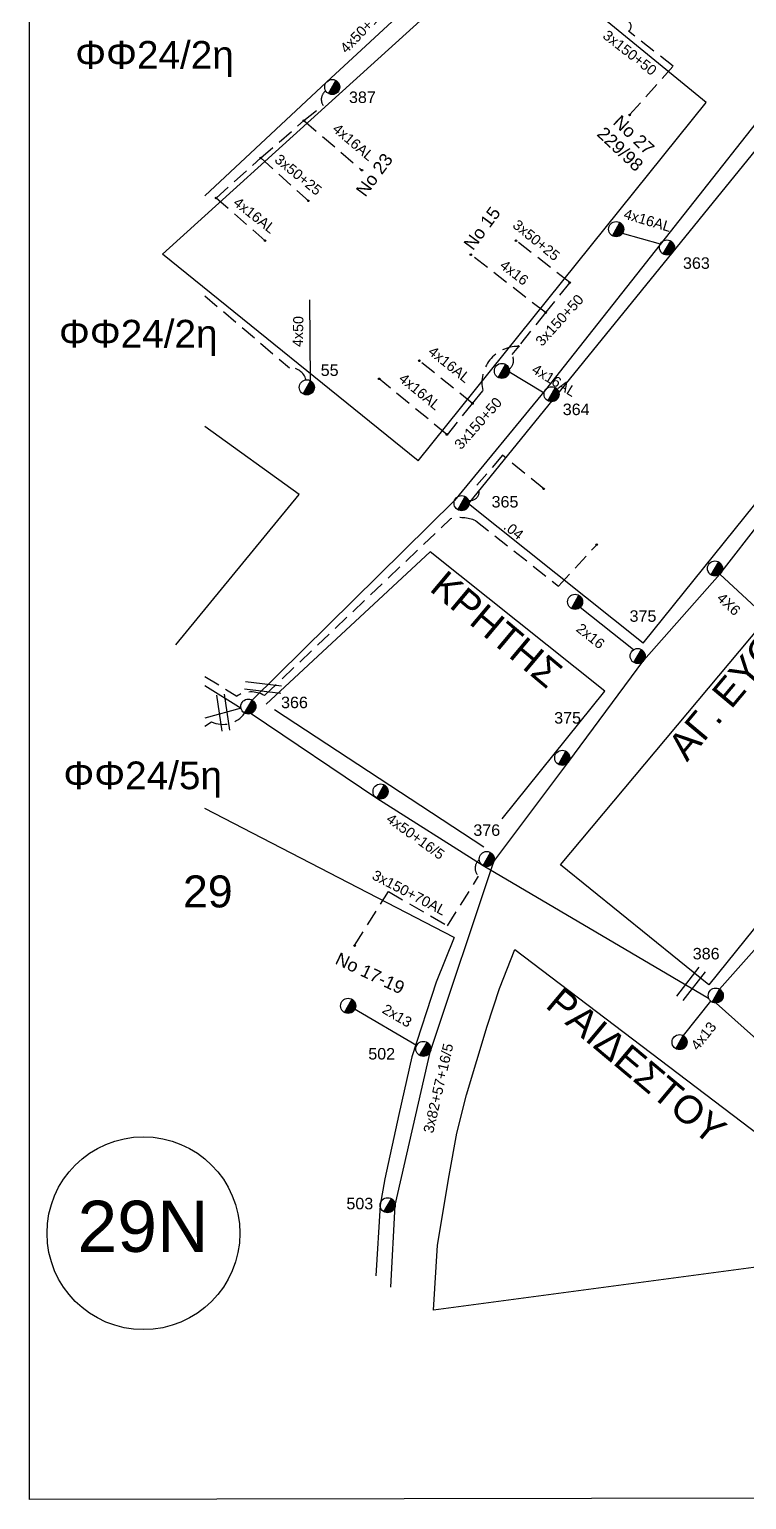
# Model space of a CAD drawing. Header units: millimetres. Extents: x 1421 to 7547, y 822 to 1873.
# Drawn here: x 5474.1 to 5586.3, y 822.2 to 1052.2 of the extents above; entities that cross this region are included whole.
import ezdxf
from ezdxf.enums import TextEntityAlignment as Align

# ---------------------------------------------------------------- set-up
doc = ezdxf.new("R2010")
doc.units = ezdxf.units.MM
doc.linetypes.add('DASHED', pattern=[19.05, 12.7, -6.35])
doc.layers.get('0').update_dxf_attribs({"lineweight": 30})
for name, color, linetype, lineweight in [('2x13', 7, 'Continuous', 30), ('2x16', 7, 'Continuous', 30), ('3x150+50', 7, 'Continuous', 30), ('3x50+25', 7, 'DASHED', 30), ('3x82+57+16_5', 7, 'Continuous', 30), ('4x13', 7, 'Continuous', 30), ('4x35', 1, 'DASHED', 30), ('4x50+13_5', 7, 'Continuous', 30), ('4x50+16_5', 7, 'Continuous', 30), ('PINAKIDA', 7, 'DASHED', 30), ('TEXT_ΚΑΛΩΔΙΩΝ', 7, 'Continuous', 30), ('Άγνωστο εναέριο καλώδιο', 7, 'Continuous', 30), ('Άγνωστο Υπόγειο Καλώδιο', 7, 'DASHED', 30), ('Γυμνά εναέρια ΧΤ (3Φ)   4x16AL', 7, 'Continuous', 30), ('Γυμνά εναέρια ΧΤ και ΦΟΠ (3Φ)   4x50+16AL', 7, 'Continuous', 30), ('Καλώδια ΧΤ   3x150+70AL', 7, 'DASHED', 30), ('Στύλος ΦΜ', 7, 'Continuous', 30), ('Στύλος ΦΜ @ 1', 7, 'Continuous', 30), ('ΣΥΝ.ΚΑΛ4Χ6', 7, 'YPARXSK3X70+54', 30), ('Συνδέσεις', 7, 'Continuous', 30), ('Τομή', 7, 'Continuous', 30), ('Υπόβαθρο ΔΕΗ', 7, 'Continuous', 30), ('Υπόγεια Καλώδια Δικτύου ΧΤ   .04', 7, 'DASHED', 30), ('Υπόγεια Καλώδια Δικτύου ΧΤ  4x16AL', 7, 'DASHED', 30)]:
    doc.layers.add(name, color=color, linetype=linetype, lineweight=lineweight)
doc.styles.add('arial', font='arial.ttf')
doc.styles.get("Standard").update_dxf_attribs({"font": 'arial.ttf'})
doc.linetypes.add('SYN_LINE', pattern='A,0.5,-0.0001,["/\\/\\/\\/",Standard,S=0.1,R=0,X=0,Y=-0.05],-0.25', length=0.7501)
doc.linetypes.add('YPARXSK3X70+54', pattern='A,2.5,[131,ltypeshp.shx,S=1,R=0,X=-9e-10,Y=0],-1e-11,[131,ltypeshp.shx,S=-1,R=180,X=2,Y=0],-4.1,[131,ltypeshp.shx,S=1,R=0,X=-0.1,Y=0],-1.9,2,0', length=10.5)

# ---------------------------------------------------------------- blocks, each defined once
blk = doc.blocks.new('ΥΠΑΡΧΩΝ ΤΣΙΜΕΝΤΕΝΙΟΣ ΣΤΥΛΟΣ')
at = {"layer": 'Στύλος ΦΜ'}
blk.add_hatch(color=7, dxfattribs=at).paths.add_polyline_path([(-1.29, -2.28, 0.574793), (2.62, 0, 0.268822), (1.3, 2.27)])
at = {"layer": 'Στύλος ΦΜ', "color": 7}
blk.add_line((-1.29, -2.28), (1.3, 2.27), dxfattribs=at)
blk.add_circle((0, 0), 2.62, dxfattribs=at)
at = {"layer": 'Στύλος ΦΜ', "flags": 4}
for tag, p in [('ΑΡΙΘΜΟΣ', (-4.68, 8.05)), ('ΤΥΠΟΣ', (-4.91, 3.03))]:
    blk.add_attdef(tag, p, '', height=4, dxfattribs=at)
blk = doc.blocks.new('ΤΟΜΗ')
at = {"layer": 'Τομή', "lineweight": -3, "ltscale": 40}
for p, q in [((-11.37, 1.1), (11.37, 1.1)), ((11.37, -3.57), (-11.37, -3.57))]:
    blk.add_line(p, q, dxfattribs=at)
blk = doc.blocks.new('_ΣΥΝΔΕΣΗ')
at = {"layer": 'Συνδέσεις', "linetype": 'SYN_LINE', "ltscale": 40}
blk.add_hatch(color=256, dxfattribs=at).paths.add_polyline_path([(0.5, -0.01, 1), (-0.5, -0.01, 1)])
at = {"layer": 'Συνδέσεις'}
blk.add_circle((0, -0.01), 0.5, dxfattribs=at)

msp = doc.modelspace()

# ---------------------------------------------------------------- linework, layer by layer
at = {"layer": '2x13', "color": 2, "lineweight": -3, "ltscale": 0.2}
msp.add_lwpolyline([(5534.69, 893.26), (5524.73, 899.11)], dxfattribs=at)
at = {"layer": '2x16', "color": 2, "lineweight": -3, "ltscale": 0.2}
msp.add_lwpolyline([(5568.61, 955.18), (5560.28, 961.8)], dxfattribs=at)
at = {"layer": '3x150+50', "color": 2, "linetype": 'DASHED', "lineweight": -3, "ltscale": 0.2}
msp.add_lwpolyline([(5568, 1038.83), (5574.81, 1046.43), (5567.82, 1051.9, 0.960823), (5566.91, 1053.48, -1.958502)], format="xyb", dxfattribs=at)
at = {"layer": '3x150+50', "color": 6, "linetype": 'DASHED', "lineweight": -3, "ltscale": 0.2}
msp.add_lwpolyline([(5558.64, 1012.61), (5550.25, 1019.14)], dxfattribs=at)
for points in [[(5558.64, 1012.61), (5554.91, 1007.95), (5550.61, 1002.62), (5549.57, 1001.33, -0.4651), (5548.86, 998.87, 0.941512)], [(5539.51, 988.8), (5543.44, 993.69), (5545.04, 995.69, -0.481879), (5550.61, 1002.62, 95.343613)]]:
    msp.add_lwpolyline(points, format="xyb", dxfattribs=at)
at = {"layer": '3x50+25', "color": 6, "lineweight": -3, "ltscale": 0.2}
msp.add_lwpolyline([(5510.32, 1032.09), (5517.77, 1025.39)], dxfattribs=at)
at = {"layer": '3x82+57+16_5', "color": 2, "lineweight": -3, "ltscale": 0.2}
msp.add_lwpolyline([(5530.65, 855.46), (5531.34, 868.31), (5536.82, 892.25), (5546.78, 922.04)], dxfattribs=at)
at = {"layer": '4x13', "color": 206, "lineweight": -3, "ltscale": 0.2}
msp.add_lwpolyline([(5576.41, 894.82), (5580.69, 900.2)], dxfattribs=at)
at = {"layer": '4x35', "linetype": 'SYN_LINE', "lineweight": -3, "ltscale": 15}
msp.add_lwpolyline([(5518.12, 997.23), (5517.99, 1009.9)], dxfattribs=at)
at = {"layer": '4x50+13_5', "color": 173, "lineweight": -3, "ltscale": 0.2}
for points in [[(5582.06, 902.1), (5597.45, 919.41), (5608.41, 933.82), (5622.7, 951.27), (5639.68, 972.56), (5656.79, 994.91)], [(5581.52, 899.9), (5597.1, 885.98), (5605.75, 868.3)]]:
    msp.add_lwpolyline(points, dxfattribs=at)
at = {"layer": '4x50+16_5', "color": 85, "lineweight": -3, "ltscale": 0.2}
for points in [[(5501.59, 949.57), (5507.24, 946.02)], [(5508.83, 945.2), (5528.48, 931.97), (5545.1, 921.41), (5580.36, 900.7)]]:
    msp.add_lwpolyline(points, dxfattribs=at)
at = {"layer": 'PINAKIDA', "linetype": 'Continuous', "lineweight": -3, "ltscale": 0.2}
msp.add_lwpolyline([(5474.15, 1851.64), (7546.99, 1855.83), (7546.99, 826.44), (5474.15, 822.25)], close=True, dxfattribs=at)
msp.add_circle((5491.98, 863.91), 15.08, dxfattribs=at)
at = {"layer": 'Άγνωστο εναέριο καλώδιο', "color": 6, "lineweight": -3, "ltscale": 0.2}
msp.add_lwpolyline([(5594.44, 1045.96), (5572.77, 1018.58), (5554.86, 995.85), (5540.62, 978.5), (5508.97, 947.31)], dxfattribs=at)
at = {"layer": 'Άγνωστο εναέριο καλώδιο', "color": 27, "lineweight": -3, "ltscale": 0.2}
msp.add_lwpolyline([(5507.24, 946.02), (5501.59, 944.48)], dxfattribs=at)
at = {"layer": 'Άγνωστο Υπόγειο Καλώδιο', "color": 6, "lineweight": -3, "ltscale": 0.2}
for points in [[(5503.35, 1025.82), (5510.32, 1032.09), (5517.07, 1037.94), (5520.08, 1040.32, -0.417631), (5520.49, 1042.57, 12.90649)], [(5554.57, 980.33), (5548.15, 985.59), (5544.09, 980.9, -0.734026), (5542.83, 978.54, 6.549529)]]:
    msp.add_lwpolyline(points, format="xyb", dxfattribs=at)
at = {"layer": 'Άγνωστο Υπόγειο Καλώδιο', "color": 1, "lineweight": -3, "ltscale": 0.2}
msp.add_lwpolyline([(5501.59, 1010.52), (5514.8, 999.28, -0.356468), (5517.41, 997.38, -1298.556541)], format="xyb", dxfattribs=at)
at = {"layer": 'Άγνωστο Υπόγειο Καλώδιο', "color": 85, "lineweight": -3, "ltscale": 0.2}
msp.add_lwpolyline([(5501.59, 943.2), (5502.62, 943.91, 0.367752), (5507.8, 945.26, 4.470081)], format="xyb", dxfattribs=at)
at = {"layer": 'Γυμνά εναέρια ΧΤ (3Φ)   4x16AL', "color": 6, "lineweight": -3, "ltscale": 0.2}
for points in [[(5572.81, 1018.63), (5566.87, 1020.28)], [(5548.86, 998.87), (5554.64, 995.35)]]:
    msp.add_lwpolyline(points, dxfattribs=at)
at = {"layer": 'Γυμνά εναέρια ΧΤ και ΦΟΠ (3Φ)   4x50+16AL', "color": 6, "lineweight": -3, "ltscale": 0.2}
msp.add_lwpolyline([(5501.59, 1026.15), (5520.59, 1043.94), (5541.79, 1063.54), (5557.29, 1075.71)], dxfattribs=at)
at = {"layer": 'Γυμνά εναέρια ΧΤ και ΦΟΠ (3Φ)   4x50+16AL', "color": 2, "lineweight": -3, "ltscale": 0.2}
msp.add_lwpolyline([(5546.78, 922.04), (5558.33, 937.47), (5570.23, 953.52), (5582.13, 967.01), (5595.56, 984.31), (5609.69, 1001.75), (5624.11, 1020.48)], dxfattribs=at)
at = {"layer": 'Καλώδια ΧΤ   3x150+70AL', "color": 2, "lineweight": -3, "ltscale": 0.2}
msp.add_lwpolyline([(5525.01, 908.9), (5530.3, 917.35), (5539.53, 912), (5544.39, 919.77, -0.470311), (5544.5, 922.31, -1.6536)], format="xyb", dxfattribs=at)
at = {"layer": 'ΣΥΝ.ΚΑΛ4Χ6', "color": 2, "linetype": 'SYN_LINE', "lineweight": -3, "ltscale": 20}
msp.add_lwpolyline([(5582.13, 967.01), (5587.76, 961.76)], dxfattribs=at)
at = {"layer": 'Υπόβαθρο ΔΕΗ', "lineweight": -3, "ltscale": 0.2}
for p, q in [((5579.96, 1040.75), (5549.08, 1066.13)), ((5534.95, 984.73), (5494.97, 1017.06)), ((5516.31, 979.46), (5501.59, 990.11)), ((5570.15, 956.18), (5542.83, 977.98)), ((5564.14, 948.69), (5536.81, 970.49)), ((5580.38, 902.78), (5557.21, 921.52))]:
    msp.add_line(p, q, dxfattribs=at)
for points in [[(5494.97, 1017.06), (5549.08, 1066.13)], [(5534.95, 984.73), (5579.96, 1040.75)], [(5542.83, 977.98), (5587.89, 1033.5)], [(5570.15, 956.18), (5614.51, 1011.38)], [(5557.21, 921.52), (5628.22, 1006.36)], [(5649.66, 988.76), (5580.38, 902.78)], [(5497.02, 955.92), (5516.31, 979.46)], [(5536.81, 970.49), (5511.16, 946.64)], [(5548.08, 928.7), (5564.14, 948.69)], [(5545.19, 924.3), (5512.48, 945.77)], [(5540.58, 910.14), (5501.59, 930.35)], [(5540.58, 910.14), (5537.76, 903.16), (5533.97, 891.48), (5531.91, 882.47), (5529.75, 872.41), (5528.99, 868.3), (5528.34, 857.27)], [(5550.04, 908.27), (5603.95, 867.36), (5596.76, 859.81), (5537.36, 851.9), (5537.94, 862.05), (5539.78, 872.96), (5540.98, 879.57), (5542.51, 885.57), (5545.71, 896.31), (5547.68, 902.18), (5550.04, 908.27), (5550.04, 908.27)]]:
    msp.add_lwpolyline(points, dxfattribs=at)
at = {"layer": 'Υπόγεια Καλώδια Δικτύου ΧΤ   .04', "color": 85, "lineweight": -3, "ltscale": 0.2}
msp.add_lwpolyline([(5501.59, 951), (5506.57, 947.92, -0.280744), (5510.9, 948), (5540.01, 975.67, -0.154752), (5543.94, 975.35), (5556.9, 965.12), (5562.86, 971.6)], format="xyb", dxfattribs=at)
at = {"layer": 'Υπόγεια Καλώδια Δικτύου ΧΤ  4x16AL', "color": 6, "lineweight": -3, "ltscale": 0.2}
for points in [[(5517.07, 1037.94), (5526.14, 1030.19)], [(5510.98, 1019.16), (5503.35, 1025.82)], [(5554.79, 1007.95), (5543.18, 1016.95)], [(5543.44, 993.69), (5535.13, 1000.37)], [(5539.43, 988.85), (5528.84, 997.54)]]:
    msp.add_lwpolyline(points, dxfattribs=at)

# ---------------------------------------------------------------- block references
at = {"layer": 'Στύλος ΦΜ @ 1', "lineweight": -3, "ltscale": 40}
ref = msp.add_blockref('ΥΠΑΡΧΩΝ ΤΣΙΜΕΝΤΕΝΙΟΣ ΣΤΥΛΟΣ', (5521.5, 1043.19), dxfattribs=dict(at, xscale=0.4499999999998181, yscale=0.4499999999998181, zscale=0.4499999999998181))
ref.add_attrib('ΤΥΠΟΣ', '387', (5524.12, 1040.69), dxfattribs={"layer": 'Στύλος ΦΜ', "height": 1.8, "flags": 4})
at = {"layer": 'Στύλος ΦΜ @ 1', "lineweight": -3, "ltscale": 40, "xscale": 0.4499999999998181, "yscale": 0.4499999999998181, "zscale": 0.4499999999998181}
for p in [(5565.9, 1020.95), (5548.03, 998.78), (5581.35, 967.89), (5559.48, 962.67), (5529.06, 933), (5523.99, 899.47), (5575.82, 893.8)]:
    msp.add_blockref('ΥΠΑΡΧΩΝ ΤΣΙΜΕΝΤΕΝΙΟΣ ΣΤΥΛΟΣ', p, dxfattribs=at)
at = {"layer": 'Στύλος ΦΜ @ 1', "lineweight": -3, "ltscale": 40}
ref = msp.add_blockref('ΥΠΑΡΧΩΝ ΤΣΙΜΕΝΤΕΝΙΟΣ ΣΤΥΛΟΣ', (5573.85, 1018.1), dxfattribs=dict(at, xscale=0.4499999999998181, yscale=0.4499999999998181, zscale=0.4499999999998181))
ref.add_attrib('ΤΥΠΟΣ', '363', (5576.35, 1014.75), dxfattribs={"layer": 'Στύλος ΦΜ', "height": 1.8, "flags": 4})
ref = msp.add_blockref('ΥΠΑΡΧΩΝ ΤΣΙΜΕΝΤΕΝΙΟΣ ΣΤΥΛΟΣ', (5517.53, 996.21), dxfattribs=dict(at, xscale=0.4499999999998181, yscale=0.4499999999998181, zscale=0.4499999999998181))
ref.add_attrib('ΤΥΠΟΣ', '55', (5519.7, 998), dxfattribs={"layer": 'Στύλος ΦΜ', "height": 1.8, "flags": 4})
ref = msp.add_blockref('ΥΠΑΡΧΩΝ ΤΣΙΜΕΝΤΕΝΙΟΣ ΣΤΥΛΟΣ', (5555.8, 995.14), dxfattribs=dict(at, xscale=0.4499999999998181, yscale=0.4499999999998181, zscale=0.4499999999998181))
ref.add_attrib('ΤΥΠΟΣ', '364', (5557.55, 991.87), dxfattribs={"layer": 'Στύλος ΦΜ', "height": 1.8, "flags": 4})
ref = msp.add_blockref('ΥΠΑΡΧΩΝ ΤΣΙΜΕΝΤΕΝΙΟΣ ΣΤΥΛΟΣ', (5541.73, 978.1), dxfattribs=dict(at, xscale=0.4499999999998181, yscale=0.4499999999998181, zscale=0.4499999999998181))
ref.add_attrib('ΤΥΠΟΣ', '365', (5546.42, 977.42), dxfattribs={"layer": 'Στύλος ΦΜ', "height": 1.8, "flags": 4})
ref = msp.add_blockref('ΥΠΑΡΧΩΝ ΤΣΙΜΕΝΤΕΝΙΟΣ ΣΤΥΛΟΣ', (5569.26, 954.19), dxfattribs=dict(at, xscale=0.4499999999998181, yscale=0.4499999999998181, zscale=0.4499999999998181))
ref.add_attrib('ΤΥΠΟΣ', '375', (5568, 959.54), dxfattribs={"layer": 'Στύλος ΦΜ', "height": 1.8, "flags": 4})
ref = msp.add_blockref('ΥΠΑΡΧΩΝ ΤΣΙΜΕΝΤΕΝΙΟΣ ΣΤΥΛΟΣ', (5508.38, 946.28), dxfattribs=dict(at, xscale=0.4499999999998181, yscale=0.4499999999998181, zscale=0.4499999999998181))
ref.add_attrib('ΤΥΠΟΣ', '366', (5513.5, 946.03), dxfattribs={"layer": 'Στύλος ΦΜ', "height": 1.8, "flags": 4})
ref = msp.add_blockref('ΥΠΑΡΧΩΝ ΤΣΙΜΕΝΤΕΝΙΟΣ ΣΤΥΛΟΣ', (5557.47, 938.27), dxfattribs=dict(at, xscale=0.4499999999998181, yscale=0.4499999999998181, zscale=0.4499999999998181))
ref.add_attrib('ΤΥΠΟΣ', '375', (5556.21, 943.62), dxfattribs={"layer": 'Στύλος ΦΜ', "height": 1.8, "flags": 4})
ref = msp.add_blockref('ΥΠΑΡΧΩΝ ΤΣΙΜΕΝΤΕΝΙΟΣ ΣΤΥΛΟΣ', (5545.67, 922.44), dxfattribs=dict(at, xscale=0.4499999999998181, yscale=0.4499999999998181, zscale=0.4499999999998181))
ref.add_attrib('ΤΥΠΟΣ', '376', (5543.57, 926.06), dxfattribs={"layer": 'Στύλος ΦΜ', "height": 1.8, "flags": 4})
ref = msp.add_blockref('ΥΠΑΡΧΩΝ ΤΣΙΜΕΝΤΕΝΙΟΣ ΣΤΥΛΟΣ', (5581.47, 901.08), dxfattribs=dict(at, xscale=0.4499999999998181, yscale=0.4499999999998181, zscale=0.4499999999998181))
ref.add_attrib('ΤΥΠΟΣ', '386', (5577.88, 906.74), dxfattribs={"layer": 'Στύλος ΦΜ', "height": 1.8, "flags": 4})
ref = msp.add_blockref('ΥΠΑΡΧΩΝ ΤΣΙΜΕΝΤΕΝΙΟΣ ΣΤΥΛΟΣ', (5535.75, 892.74), dxfattribs=dict(at, xscale=0.4499999999998181, yscale=0.4499999999998181, zscale=0.4499999999998181))
ref.add_attrib('ΤΥΠΟΣ', '502', (5527.14, 891.08), dxfattribs={"layer": 'Στύλος ΦΜ', "height": 1.8, "flags": 4})
ref = msp.add_blockref('ΥΠΑΡΧΩΝ ΤΣΙΜΕΝΤΕΝΙΟΣ ΣΤΥΛΟΣ', (5530.17, 868.29), dxfattribs=dict(at, xscale=0.4499999999998181, yscale=0.4499999999998181, zscale=0.4499999999998181))
ref.add_attrib('ΤΥΠΟΣ', '503', (5523.72, 867.65), dxfattribs={"layer": 'Στύλος ΦΜ', "height": 1.8, "flags": 4})
at = {"layer": 'Συνδέσεις', "lineweight": -3, "xscale": 0.25, "yscale": 0.25, "zscale": 0.25}
for p in [(5517.07, 1037.94), (5568, 1038.83), (5510.32, 1032.09), (5526.14, 1030.19), (5503.35, 1025.82), (5517.77, 1025.39), (5510.98, 1019.16), (5550.25, 1019.14), (5543.18, 1016.96), (5558.64, 1012.61), (5554.87, 1007.89), (5550.61, 1002.62), (5535.13, 1000.37), (5528.84, 997.55), (5543.44, 993.69), (5539.43, 988.85), (5554.57, 980.34), (5562.86, 971.61), (5525.01, 908.9)]:
    msp.add_blockref('_ΣΥΝΔΕΣΗ', p, dxfattribs=at)
at = {"layer": 'Τομή', "lineweight": -3, "xscale": 0.2499999999998871, "yscale": 0.2499999999998871, "zscale": 0.2499999999998871}
for p, rotation in [((5510.65, 948.96), 173.1505986397239), ((5504.15, 945.29), 98.48659013818765), ((5577.84, 902.71), 232.2304058310488)]:
    msp.add_blockref('ΤΟΜΗ', p, dxfattribs=dict(at, rotation=rotation))

# ---------------------------------------------------------------- texts
at = {"linetype": 'Continuous', "lineweight": -3, "ltscale": 0.2}
msp.add_text('29', height=5, dxfattribs=at).set_placement((5498.16, 914.87))
at = {"lineweight": -3, "ltscale": 40, "char_height": 4, "width": 51.2353, "attachment_point": 1, "style": 'arial'}
for s, insert in [('{\\H1.083x;ΦΦ24/2η}', (5481.31, 1050.39)), ('{\\H1.083x;ΦΦ24/2η}', (5478.77, 1006.77)), ('{\\H1.083x;ΦΦ24/5η}', (5479.46, 937.69))]:
    msp.add_mtext(s, dxfattribs=dict(at, insert=insert))
at = {"lineweight": -3, "ltscale": 40, "char_height": 4, "attachment_point": 1, "style": 'arial'}
for s, insert, width, rotation in [('{\\H1.083x;ΑΓ. ΕΥΘΥΜΙΑΣ}', (5573.66, 940.31), 42.6234, 50), ('{\\H1.083x;ΚΡΗΤΗΣ}', (5539.32, 967.84), 64.8866, 320), ('{\\H1.083x;ΡΑΙΔΕΣΤΟΥ}', (5557.44, 902.66), 64.8866, 320)]:
    msp.add_mtext(s, dxfattribs=dict(at, insert=insert, width=width, rotation=rotation))
at = {"layer": 'PINAKIDA', "linetype": 'Continuous', "lineweight": -3, "ltscale": 0.2}
msp.add_text('29N', height=8, dxfattribs=at).set_placement((5481.67, 860.99))
at = {"layer": 'TEXT_ΚΑΛΩΔΙΩΝ', "lineweight": -3, "ltscale": 0.2}
for s, rotation, p in [('4x50+16AL', 46.1635, (5527.08, 1052.99)), ('3x150+50', 321.9768, (5568.05, 1048.55)), ('4x16AL', 319.7306, (5524.82, 1034.57)), ('3x50+25', 320.702, (5516.2, 1029.48)), ('4x16AL', 321.8217, (5509.36, 1023.13)), (' 4x16AL', 343.5726, (5570.52, 1022.43)), ('3x50+25', 320.702, (5553.42, 1019.24)), ('4x16', 322.2084, (5549.98, 1014.17)), ('3x150+50', 47.8294, (5557.04, 1006.72)), ('4x50', 88.6602, (5516.15, 1004.94)), ('4x16AL', 321.2405, (5539.83, 999.8)), ('4x16AL', 320.6323, (5535.21, 995.55)), (' 4x16AL', 328.5844, (5555.94, 997.48)), ('3x150+50', 48.552, (5544.31, 990.59)), ('.04', 321.7064, (5549.88, 973.85)), ('4Χ6', 317.0257, (5583.51, 962.31)), ('2x16', 321.529, (5561.9, 957.32)), ('4x50+16/5', 324.1806, (5534.54, 925.97)), ('3x150+70AL', 332.4982, (5533.54, 917.18)), ('2x13', 329.6049, (5531.66, 897.94)), ('4x13', 51.5232, (5579.56, 894.77)), ('3x82+57+16/5', 77.1135, (5538.09, 886.59))]:
    msp.add_text(s, height=1.6, rotation=rotation, dxfattribs=at).set_placement(p, align=Align.MIDDLE_CENTER)
at = {"layer": 'Υπόβαθρο ΔΕΗ', "lineweight": -3, "char_height": 2, "attachment_point": 1}
for s, insert, rotation in [('No 27', (5566.64, 1038.97), 316.6321), ('229/98', (5564.13, 1037.15), 316.6321), ('No 23', (5525.06, 1027.06), 53.4924), ('No 15', (5541.9, 1018.7), 53.4924), ('No 17-19', (5522.65, 907.93), 334.8193)]:
    msp.add_mtext_dynamic_manual_height_columns(s, width=13.4847, gutter_width=12.5, heights=[0], dxfattribs=dict(at, insert=insert, rotation=rotation))

doc.saveas('drawing.dxf')
